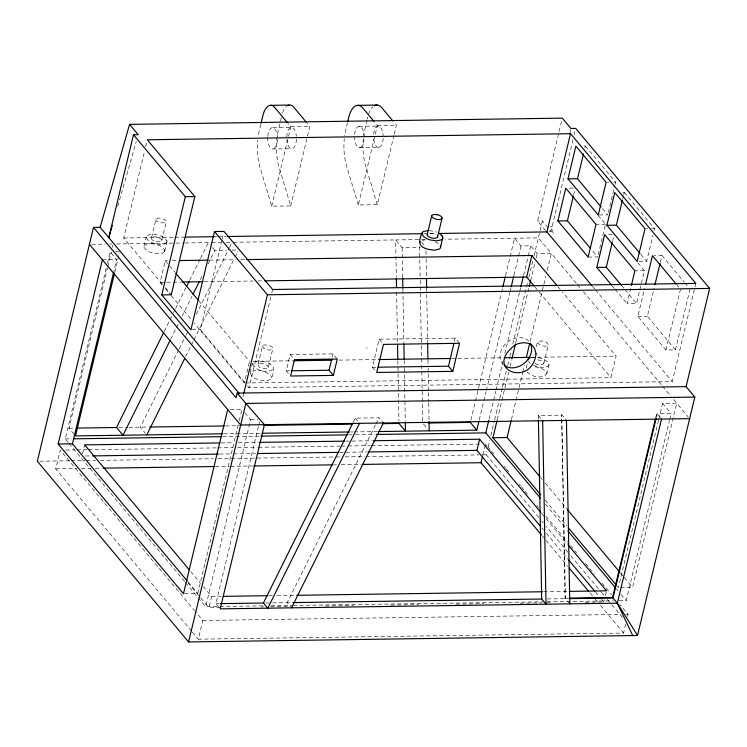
<?xml version="1.0" encoding="UTF-8"?>
<svg xmlns="http://www.w3.org/2000/svg" width="747" height="747" viewBox="0 0 747 747"><rect width="100%" height="100%" fill="white"/><g stroke="black" fill="none" stroke-linecap="round" stroke-linejoin="round"><path stroke-width="0.56" stroke-dasharray="3.73 2.8" d="M534.992 363.275C536.916 365.348 546.3 365.918 542.78 361.632A5.341 2.325 13.5 0 0 540.996 360.605L537.205 359.709M543.835 363.509L548.326 344.797L547.271 342.92A5.341 2.325 13.5 0 0 545.487 341.902C539.838 339.717 536.029 341.052 536.421 348.569M151.408 238.181L151.492 238.9A5.369 2.334 13.5 0 0 154.237 241.066A5.248 2.278 13.5 0 0 155.703 241.57L161.072 241.496A5.248 2.278 13.5 0 0 161.8 240.637L166.32 221.579A5.388 2.344 13.5 0 0 165.255 220.057C162.743 218.441 158.112 216.789 155.899 219.469L151.408 238.181C153.621 235.492 158.252 237.144 160.764 238.76A5.388 2.344 13.5 0 1 161.828 240.282L161.8 240.637M155.899 219.469L155.983 220.188A5.369 2.334 13.5 0 0 158.728 222.363A5.248 2.278 13.5 0 0 160.194 222.867L165.563 222.793A5.248 2.278 13.5 0 0 166.292 221.924M257.958 364.956L258.994 366.833A5.294 2.306 13.5 0 0 260.778 367.851L262.262 368.364A5.518 2.4 13.5 0 0 264.578 368.757L267.165 368.486A5.36 2.334 13.5 0 0 268.22 367.748L272.832 348.718L272.216 347.224L270.022 345.824A5.36 2.334 13.5 0 0 267.753 345.114L264.793 344.937A5.518 2.4 13.5 0 0 263.177 345.385L262.449 346.253L257.958 364.956L258.686 364.097A5.518 2.4 13.5 0 1 260.301 363.649L263.271 363.836M262.449 346.253L263.486 348.121A5.294 2.306 13.5 0 0 265.269 349.148L266.754 349.652A5.518 2.4 13.5 0 0 269.069 350.044L271.656 349.783A5.36 2.334 13.5 0 0 272.711 349.036L272.832 348.718M268.341 367.421L267.725 365.927L265.53 364.527A5.36 2.334 13.5 0 0 263.261 363.817M537.924 342.331L537.896 342.686A5.406 2.353 13.5 0 0 538.54 343.825C541.015 345.814 545.936 347.523 548.326 344.797M250.497 373.08C251.132 378.215 257.827 379.588 262.076 380.494C271.245 382.165 273.402 377.104 273.533 367.655A10.458 4.557 13.5 0 0 272.655 366.058C269.639 362.874 265.129 361.623 260.908 361.109C252.803 359.783 250.815 365.152 250.497 373.08C255.39 367.571 265.587 371.035 270.414 375.414A10.458 4.557 13.5 0 1 271.282 377.011L271.301 378.001M252.747 363.724C254.867 370.942 268.472 374.256 273.551 368.654M526.878 371.763C540.286 384.49 559.802 370.316 533.087 366.478M546.776 374.088L549.026 364.732L548.531 362.678L543.788 359.13L536.383 357.197M191.596 631.159L55.717 468.836L60.218 450.133L194.584 610.663M68.266 442.504L65.278 438.937L106.363 267.743M107.456 263.205L110.173 251.87L116.663 259.611L113.946 270.909M74.028 434.203L68.985 428.18L107.512 267.725M107.783 266.595L111.312 251.907M112.395 247.378L112.937 245.119M114.805 272.076L119.417 252.869M162.351 284.14L123.731 238.004L144.601 151.071M145.684 146.561L146.496 143.172M82.553 453.821L84.691 444.885M143.966 246.295L146.207 236.939M164.76 251.225L167.001 241.869M162.342 285.027L160.11 282.357L165.292 260.759L167.617 260.731M244.549 382.343L200.429 329.632L221.85 240.394M222.12 239.273L223.465 233.662M260.768 124.478L259.172 131.136A35.828 16.322 89.2 0 0 258.21 135.982M281.386 117.55L278.192 130.865A35.828 16.322 89.2 0 0 279.126 167.421L290.742 205.939L271.721 206.209L260.105 167.701A35.828 16.322 89.2 0 1 257.687 140.062M271.721 206.209L290.816 126.71L287.884 123.208M249.274 362.482L244.344 382.987L194.397 323.32M184.584 593.706L197.75 593.51L238.172 425.136M239.255 420.617L241.972 409.319L228.806 409.505M290.742 205.939L309.837 126.43L306.905 122.928M695.821 283.402L672.244 381.614L249.04 387.712L271.534 294.01M271.805 292.88L272.618 289.491M262.776 605.873L205.696 606.695L250.609 419.646L243.41 411.037M625.706 624.259L623.596 633.064L198.31 639.189L202.801 620.468L195.331 611.55M220.58 607.516L208.936 607.684L211.616 596.517L203.399 586.703M218.778 607.134L215.892 603.697L258.49 426.285M258.761 425.155L259.582 421.766M288.407 373.444L286.25 370.857L290.172 354.489L332.975 353.873L337.289 359.036M347.523 122.536L345.758 129.894A35.828 16.322 89.2 0 0 344.656 135.739M367.048 120.164L364.779 129.623A35.828 16.322 89.2 0 0 363.677 135.468M367.3 119.118L367.804 117.008M394.005 135.263L377.338 204.697L358.317 204.967L377.403 125.459L374.546 122.041M332.191 357.15L332.975 353.873M394.276 134.152L396.424 125.188L394.257 122.601M374.574 369.868L372.408 367.291L379.149 339.231L455.222 338.13L459.545 343.293M454.409 341.5L455.222 338.13M470.853 420.15L475.195 402.073M475.465 400.943L501.246 293.59M501.517 292.46L502.6 287.94M505.579 275.512L514.534 238.218L521.014 245.959L530.706 245.819L537.158 253.56L551.323 253.354L576.703 283.683M479.238 419.982L483.58 401.905M483.851 400.775L486.017 391.736M486.288 390.606L509.893 292.292M510.164 291.162L510.976 287.772M513.964 275.344L518.306 257.257M518.577 256.128L521.014 245.959M489.061 419.272L495.868 390.933M496.139 389.794L503.217 360.325M504.851 353.518L519.548 292.301M519.819 291.162L520.631 287.763M523.628 275.298L527.98 257.155M528.25 256.025L530.706 245.819M545.534 230.496L537.616 221.037L562.043 119.277M482.851 455.016L485.233 445.109M538.811 517.559L486.232 454.802L487.044 451.412M488.127 446.893L489.752 440.114M490.835 435.594L494.365 420.906M494.635 419.777L499.519 399.44M499.79 398.31L502.236 388.141M502.507 387.011L506.298 371.194M507.661 365.544L509.557 357.636M509.827 356.506L511.452 349.727M512.816 344.078L527.737 281.936M528.82 277.417L533.703 257.08M533.974 255.95L542.378 220.944L537.616 221.037M497.278 419.674L501.611 401.597M501.891 400.467L508.67 372.221M510.024 366.562L511.658 359.783M515.729 342.836L529.016 287.464M530.65 280.685L534.992 262.608M536.075 258.088L537.158 253.56M569.868 132.985L570.68 129.595M572.986 139.689L551.006 231.271L553.182 233.848L552.117 226.612L550.222 226.64M574.069 135.17L575.153 130.66M511.434 419.469L515.775 401.391M516.046 400.261L522.555 373.145M522.825 372.015L524.459 365.227M530.155 341.5L545.889 275.96M547.252 270.311L551.323 253.354L538.316 237.873L444.951 239.217M526.233 368.122L527.737 361.884M573.649 194.846L575.274 188.076M584.836 148.242L585.377 145.982L583.482 146.01M598.198 254.69L605.518 224.212L598.142 215.397M608.31 212.596L614.809 185.508M615.08 184.378L615.621 182.119L585.377 145.982M612.531 241.309L614.165 234.53M622.643 199.216L623.456 195.826M623.726 194.696L624.268 192.446L621.42 192.483M637.77 262.739L644.409 270.666L636.547 303.403L627.041 303.543L631.103 286.615M245.511 382.978L610.906 377.711L616.088 356.123L562.416 292.002M639.049 261.422L646.65 261.319L652.887 235.352M653.97 230.832L654.512 228.582L624.268 192.446M690.032 289.07L675.437 349.867L665.932 350.007L637.845 316.448L644.596 288.305M675.437 349.867L647.35 316.317L654.111 288.165M660.329 262.272L661.945 255.511L654.344 255.623M585.209 602.269L603.847 601.998L604.379 599.766M605.453 595.303L606.256 591.951M665.932 350.007L680.526 289.21L676.829 284.794M655.689 417.778L656.772 413.259L661.553 418.964M656.408 417.181L657.22 413.791L671.142 413.595L669.779 419.263M658.499 420.337L618.385 587.581L616.891 585.797M658.77 419.207L662.57 403.389L676.726 403.184L688.22 416.947M619.235 600.747L626.219 600.644L669.508 420.393M620.561 587.553L632.541 587.375L676.726 403.184L671.506 396.937M627.555 616.555L628.078 614.351L619.87 604.547M242.934 396.704L243.634 393.93M117.746 206.312L136.299 141.407M549.026 364.732C545.665 369.522 538.073 367.104 533.479 365.414M164.237 331.407L173.052 313.647M173.575 312.601L175.125 309.473M175.648 308.427L186.022 287.539M189.645 280.228L200.019 259.34M200.532 258.294L208.31 242.626L209.758 244.344M170.718 339.147L175.909 328.708M176.423 327.662L178.496 323.479M182.128 316.168L191.979 296.326M200.28 279.611L202.867 274.392M208.058 263.943L214.791 250.366L226.686 250.198M178.682 349.867L140.315 427.153L145.357 433.176M179.205 348.821L185.424 336.29M185.938 335.244L188.533 330.015M196.312 314.356L228.974 248.546M229.497 247.509L231.57 243.326M185.686 356.562L190.868 346.122M191.381 345.077L193.464 340.893M193.977 339.848L234.418 258.378M234.941 257.341L238.05 251.067M353.154 422.307L355.227 418.133L379 417.797L383.323 422.961M375.414 425.015L287.221 602.67L291.545 607.834M375.928 423.988L379 417.797M166.842 242.327L164.424 244.064A11.261 4.902 13.5 0 1 161.894 244.521L156.683 244.176L151.454 242.551A10.383 4.519 13.5 0 1 148.896 241.132L146.225 237.938A10.383 4.519 13.5 0 1 146.375 236.482L149.559 234.539A10.458 4.557 13.5 0 1 152.285 234.25L156.525 234.633L161.763 236.257A10.383 4.519 13.5 0 1 164.312 237.677L166.992 240.87M164.592 251.683L162.183 253.42A11.261 4.902 13.5 0 1 159.643 253.877L154.442 253.532L149.204 251.907A10.383 4.519 13.5 0 1 146.655 250.488L143.975 247.294A10.383 4.519 13.5 0 1 144.124 245.838L147.308 243.886A10.458 4.557 13.5 0 1 150.044 243.597L154.284 243.98L159.513 245.614A10.383 4.519 13.5 0 1 162.071 247.033L164.742 250.226M422.288 240.385L424.81 239.927M531.584 357.402L534.31 357.113M429.516 233.157L432.476 233.344A5.229 2.278 13.5 0 1 434.726 234.035A5.341 2.325 13.5 0 1 435.987 234.689M573.369 188.104L568.616 188.179M605.518 224.212L596.003 224.352M549.11 231.299L551.006 231.271L542.378 220.944M612.26 234.567L606.555 234.651M644.409 270.666L634.894 270.816M233.251 242.261L395.658 239.927L402.138 247.677L420.253 247.416M250.609 419.646L258.004 419.534M538.41 418.992L538.344 415.5L562.117 415.164L566.441 420.328M222.718 436.668L259.965 436.136M348.438 434.857L354.255 434.773M355.423 434.754L375.209 434.474M76.857 449.899L87.343 449.75M88.501 449.731L216.565 447.883M217.732 447.864L232.859 447.649M237.518 447.584L257.313 447.294M258.471 447.285L339.969 446.108M341.136 446.09L346.953 446.006M348.121 445.987L370.241 445.67M371.399 445.651L482.002 444.063M290.816 126.71L309.837 126.43M377.403 125.459L396.424 125.188M359.13 126.308L378.15 126.038M272.944 127.718L291.965 127.438M267.725 137.28A10.682 4.865 89.2 0 0 272.216 148.98L291.237 148.7M359.559 147.673L378.58 147.402A10.682 4.865 89.2 0 0 383.23 136.505M607.068 182.24L608.973 182.212M613.726 182.147L615.621 182.119M599.206 214.977L607.769 214.856L601.867 207.806M645.959 228.703L647.864 228.675M651.664 228.619L654.512 228.582M123.731 238.004L173.715 237.285M174.882 237.266L184.182 237.135M214.408 236.696L216.733 236.659M217.9 236.65L226.033 236.528M423.698 233.69L436.481 233.503M91.694 244.297L105.28 244.11M109.818 244.045L112.078 244.008M116.691 243.942L174.677 243.111M175.844 243.092L183.958 242.971M185.116 242.962L210.579 242.588M211.709 242.579L220.767 242.448M226.425 242.364L232.093 242.28M425.23 239.507L395.658 239.927L396.33 277.09M232.084 250.114L238.573 250.03M115.468 251.795L119.688 251.739M102.395 259.816L116.663 259.611M172.277 260.666L176.927 260.6M209.515 260.124L236.276 259.741M240.926 259.676L245.586 259.611M588.15 257.08L597.656 256.949L591.755 249.9M160.11 282.357L181.054 282.049M204.333 281.712L253.205 281.012M257.855 280.947L262.514 280.881M637.845 316.448L647.35 316.317M191.886 329.754L200.429 329.632M253.018 361.352L292.581 360.782M339.129 360.11L378.701 359.54M452.01 358.485L456.669 358.42M457.827 358.401L503.207 357.748M531.136 357.346L616.088 356.123M372.408 367.291L375.872 367.244M286.25 370.857L290.872 370.792M68.985 428.18L74.784 428.096M118.801 427.461L127.858 427.331M128.988 427.321L148.466 427.041M225.37 425.93L239.357 425.734M223.698 433.792L260.983 433.26M350.698 431.962L353.032 431.934M354.199 431.915L377.506 431.579M65.278 438.937L71.861 438.844M220.991 442.924L233.802 442.738M238.461 442.672L258.266 442.392M345.637 441.132L372.426 440.749M65.764 450.058L74.644 449.927M85.503 455.997L91.33 455.922M219.478 454.073L232.289 453.887M233.456 453.877L255.586 453.55M339.465 452.346L367.421 451.944M39.684 461.226L69.985 460.796M71.152 460.778L85.139 460.572M86.307 460.554L95.635 460.423M100.294 460.357L213.371 458.733M218.031 458.658L334.6 456.987M335.767 456.968L340.427 456.903M345.086 456.837L364.909 456.548M366.067 456.529L479.144 454.904M482.497 454.858L486.232 454.802M55.717 468.836L76.689 468.537M81.348 468.462L90.676 468.332M95.336 468.266L102.33 468.164M215.341 466.539L229.329 466.333M230.496 466.324L252.626 465.997M334.189 464.83L336.523 464.793M341.183 464.727L360.988 464.447M211.616 596.517L220.935 596.386M268.696 595.695L272.188 595.648M276.848 595.583L295.495 595.312M543.62 591.745L568.084 591.391M569.793 603.856L565.46 598.692L561.669 414.632L565.021 598.16L568.458 598.114M215.892 603.697L219.291 603.641M265.717 602.978L271.376 602.894M272.506 602.885L291.75 602.605M547.346 598.945L568.943 598.636M270.928 605.752L291.9 605.453M293.067 605.434L542.35 601.849M547.009 601.783L613.408 600.831M261.357 606.928L263.691 606.9M270.675 606.797L288.146 606.545M325.431 606.004L353.387 605.602M390.662 605.07L418.619 604.668M455.894 604.127L483.86 603.725M519.968 603.212L542.107 602.894M546.767 602.82L550.259 602.773M202.801 620.468L621.093 614.454M625.753 614.389L628.078 614.351M366.245 348.046L367.272 348.083M429.049 230.543L434.446 231.439A10.99 4.781 13.5 0 1 436.528 232.14M435.258 241.907L437.032 242.822A10.318 4.491 13.5 0 1 439.115 244.381M530.23 363.481L528.428 361.333M503.469 364.816C495.793 357.15 502.059 344.367 510.453 340.081A17.891 13.894 -39.9 0 1 514.281 338.382L519.492 337.485L524.31 338.242A17.891 13.894 -39.9 0 1 527.354 339.838L528.997 341.36M565.021 598.16L565.46 598.692M661.945 255.511L684.121 282.002M684.859 282.889L688.557 287.306M640.749 254.269L646.65 261.319M621.429 285.335L624.305 288.781M625.024 289.64L636.547 303.403M612.288 285.914L614.501 288.557M615.239 289.444L627.041 303.543M592.427 286.269L594.668 288.94M595.415 289.836L672.244 381.614M577.45 284.57L580.428 288.137M583.416 291.703L661.795 385.349M662.542 386.236L670.759 396.05M662.57 403.389L671.142 413.595M557.944 286.661L561.669 291.115M534.871 286.876L538.596 291.33M539.343 292.217L610.906 377.711M421.597 242.168L425.192 246.473M538.344 415.5L542.667 420.673M540.697 477.688L542.191 479.471M545.179 483.038L566.833 508.894M620.598 573.108L623.586 576.675M624.333 577.571L632.541 587.375M545.207 500.182L566.861 526.047M545.553 504.272L566.469 529.259M616.508 589.047L618.002 590.83M620.99 594.397L626.219 600.644M485.494 444.007L486.988 445.791M487.735 446.687L490.723 450.254M491.47 451.141L494.449 454.708M504.16 466.305L505.654 468.089M506.401 468.985L509.379 472.552M519.09 484.14L520.584 485.923M521.331 486.82L524.31 490.387M525.057 491.274L528.045 494.841M537 505.551L538.494 507.334M545.964 516.252L567.608 542.117M570.596 545.683L576.572 552.817M585.527 563.518L594.491 574.219M601.951 583.136L611.653 594.733M541.566 513.236L545.301 517.699M546.048 518.586L567.701 544.451M567.888 552.257L546.272 526.458M570.867 555.815L600.635 591.381M601.372 592.268L604.351 595.826M607.33 599.383L611.055 603.828M611.793 604.715L622.961 618.049M541.79 521.117L543.284 522.891M541.874 527.97L543.368 529.754M546.356 533.321L568.009 559.186M595.63 592.194L600.859 598.431M601.606 599.327L603.847 601.998M379.149 339.231L383.472 344.395M542.219 535.851L545.207 539.418M545.954 540.314L567.608 566.179M589.999 592.931L594.481 598.282M595.228 599.178L597.469 601.849M600.448 605.415L623.596 633.064M423.484 423.951L427.798 429.114M212.634 247.789L214.791 250.366M355.227 418.133L359.55 423.306M290.172 354.489L294.495 359.652M165.292 260.759L174.985 272.338M198.833 300.836L249.526 361.399M165.32 287.688L171.259 294.785M247.546 385.919L249.04 387.712M165.33 288.585L170.549 294.822M171.287 295.709L191.419 319.753M190.709 571.539L200.42 583.136M188.048 581.932L197.75 593.51M188.029 582.707L199.972 596.984M200.719 597.871L208.936 607.684M69.013 443.401L184.78 581.708M185.527 582.604L205.696 606.695M192.343 632.055L198.31 639.189M377.338 204.697L365.722 166.179A35.828 16.322 89.2 0 1 363.303 138.54M358.317 204.967L346.701 166.45A35.828 16.322 89.2 0 1 344.283 138.811M425.977 250.815L426.107 257.78M426.126 258.948L426.462 277.529M426.649 287.978L427.639 342.565M427.956 359.989L428.087 366.954M428.106 368.122L428.19 372.762M428.208 373.93L428.526 391.344M428.545 392.511L428.713 401.802M428.741 402.96L429.077 421.541M419.562 246.557L420.15 279.079M420.169 280.237L422.765 423.091M402.138 247.677L402.689 277.875M402.894 289.481L403.866 342.91M404.183 360.334L404.304 367.3M404.332 368.458L405.276 420.729M396.601 292.189L397.507 342.135M397.852 360.717L398.945 421.112M164.639 250.105A10.383 4.519 13.5 0 1 164.489 251.552M166.88 240.749A10.383 4.519 13.5 0 1 166.73 242.205M364.097 139.558A10.682 4.865 89.2 0 1 358.924 147.607A10.682 4.865 89.2 0 1 354.48 137.196M354.592 134.423A10.682 4.865 89.2 0 1 359.765 126.374A10.682 4.865 89.2 0 1 364.209 136.785M277.436 139.418A10.682 4.865 89.2 0 1 272.216 148.98M267.771 136.356A10.682 4.865 89.2 0 1 272.524 127.662A10.682 4.865 89.2 0 1 277.361 136.626M282.599 112.946A19.945 9.085 89.2 0 1 286.624 106.251M296.456 139.138A10.682 4.865 89.2 0 1 291.872 148.756A10.682 4.865 89.2 0 1 286.811 139.792M286.745 137A10.682 4.865 89.2 0 1 291.33 127.392A10.682 4.865 89.2 0 1 296.382 136.356M378.58 147.402A10.682 4.865 89.2 0 1 373.5 136.925M373.612 134.152A10.682 4.865 89.2 0 1 378.58 126.056A10.682 4.865 89.2 0 1 383.192 135.58M368.56 114.347A23.157 10.551 89.2 0 1 372.996 106.718"/><path stroke-width="1.12" d="M436.967 214.632L433.372 214.538L431.775 215.435L427.135 234.819A5.388 2.344 13.5 0 0 428.19 236.332A5.294 2.306 13.5 0 0 429.983 237.359C432.233 238.134 435.921 239.273 437.555 236.93L442.047 218.217A5.724 2.493 13.5 0 0 441.748 217.116A4.958 2.157 13.5 0 0 441.001 216.35A5.341 2.325 13.5 0 0 439.217 215.323A5.294 2.306 13.5 0 0 436.883 214.65M431.645 215.762L431.626 216.107A5.388 2.344 13.5 0 0 432.681 217.629A5.294 2.306 13.5 0 0 434.474 218.647C436.724 219.422 440.413 220.561 442.047 218.217M428.031 230.534L423.269 231.598A10.99 4.781 13.5 0 0 422.12 232.775C419.422 238.872 417.424 245.838 424.959 248.2A10.99 4.781 13.5 0 0 428.012 249.311L434.427 250.217L439.199 249.143A10.99 4.781 13.5 0 0 440.347 247.976L442.794 237.677M421.962 233.232L423.344 236.369L427.2 238.844A10.99 4.781 13.5 0 0 430.253 239.955L436.678 240.861L441.44 239.796A10.99 4.781 13.5 0 0 442.588 238.62L442.747 238.162M440.506 247.509L440.553 247.024A10.318 4.491 13.5 0 0 440.31 245.987M89.435 244.334L37.35 461.263L188.589 641.944L637.518 635.492L694.831 397.087L686.091 386.647L237.21 393.099L236.043 397.731L93.487 227.415L89.435 244.334L240.674 425.015L689.649 418.675M227.704 409.524L183.482 593.716L58.173 444.007L102.395 259.816M239.152 393.389L100.145 227.321L129.576 124.366L138.223 134.693L133.48 134.759L108.791 237.649L112.311 225.342M187.301 581.035L72.44 443.802L113.675 272.039M114.534 273.206L75.466 435.921L222.531 433.811M161.754 294.934L171.259 294.785L194.836 196.573L147.308 139.782L570.512 133.694L695.821 283.402L272.618 289.491L224.007 231.421L214.501 231.551L190.933 329.772L161.754 294.934L185.331 196.713L133.48 134.759M261.03 123.367L262.897 115.598A19.945 9.085 89.2 0 1 273.953 106.578L287.147 122.331M243.867 393.006L267.426 294.794L214.501 231.551M237.21 393.099L245.856 403.427L188.589 641.944M347.775 121.49L348.784 117.288A23.157 10.551 89.2 0 1 362.398 107.521L373.836 121.191M333.367 375.405L290.564 376.021L294.495 359.652L337.289 359.036L333.367 375.405L329.044 370.241L331.659 359.335M452.803 371.362L376.731 372.454L383.472 344.395L459.545 343.293L452.803 371.362L448.48 366.198L453.868 343.741M502.871 286.811L505.308 276.642M378.664 431.561L476.791 430.151L478.967 421.112M511.247 286.643L513.693 276.474M540.38 526.187L476.922 450.366L479.602 439.208L373.593 440.73M540.324 498.025L485.793 432.877L488.79 420.412M520.902 286.633L523.358 276.427M541.472 534.964L481.003 462.72L482.59 456.118M534.124 285.989L526.672 277.081L531.855 255.493L246.753 259.592M540.725 494.831L492.936 437.761L496.998 420.804M511.928 358.653L515.449 343.965M529.287 286.334L530.65 280.685M591.68 285.382L546.925 231.915L570.512 133.694M557.906 220.944L565.759 188.216L596.003 224.352L588.15 257.08L557.906 220.944L567.412 220.813L590.279 248.135M568.009 178.86L575.872 146.123L606.116 182.259L598.254 214.996L568.009 178.86L577.515 178.72L601.13 206.919M539.95 476.791L507.092 437.555L511.163 420.598M526.355 357.318L529.614 343.76M567.412 220.813L573.379 195.975M577.515 178.72L583.482 153.882M611.55 285.037L596.788 267.407L604.65 234.679L634.894 270.816L631.374 285.485M606.9 225.314L614.753 192.577L645.006 228.713L637.144 261.45L606.9 225.314L616.406 225.183L640.011 253.382M621.429 285.335L606.303 267.267L612.26 242.439M616.406 225.183L622.372 200.345M645.679 283.795L652.439 255.651L676.091 283.907M654.923 284.784L660.059 263.392M637.518 635.492L617.349 603.174L612.568 597.479L655.418 418.908M656.137 418.311L613.016 598.011L570.101 598.618M632.709 635.557L617.349 603.174L661.553 418.964M686.091 386.647L709.65 288.426L575.694 128.4L570.951 128.465L562.314 118.138L129.576 124.366M419.711 242.588L419.87 242.121A10.99 4.781 13.5 0 1 420.15 241.701M427.153 234.465L427.527 233.848M77.1 428.068L116.541 427.499L163.724 332.452M186.535 286.493L189.131 281.274M170.204 340.193L123.022 435.24L116.541 427.499M193.015 294.234L199.244 281.703M146.795 434.903L184.649 358.653M220.43 603.632L263.448 603.016L352.64 423.344M359.55 423.306L267.771 608.179L263.448 603.016M245.95 403.539L264.447 424.669L220.216 608.861L291.545 607.834L383.323 422.961M529.539 358.177L530.137 357.869M221.56 436.687L74.056 438.806M261.133 436.117L347.271 434.875M376.376 434.455L485.793 432.877M492.936 437.761L507.092 437.555M291.545 607.834L617.349 603.174M270.115 105.346L289.136 105.066M358.187 105.327L377.207 105.056M185.331 196.713L194.836 196.573M93.487 227.415L100.145 227.321M185.349 237.116L214.408 236.696M227.2 236.51L422.531 233.699M438.806 233.466L546.925 231.915M179.252 260.563L208.348 260.143M596.788 267.407L606.303 267.267M182.221 282.03L203.165 281.731M264.84 280.844L526.672 277.081M267.426 294.794L709.65 288.426M293.748 360.764L332.154 360.213M378.701 359.54L450.843 358.504M504.374 357.738L529.978 357.365M378.169 367.207L448.48 366.198M292.03 370.773L329.044 370.241M245.856 403.427L694.831 397.087M149.633 427.023L224.203 425.949M263.822 425.379L352.379 424.109M382.669 423.67L398.982 423.437L405.462 431.178L405.294 421.887M428.563 423.007L470.311 422.41L476.791 430.151M262.15 433.241L349.54 431.981M58.173 444.007L72.44 443.802M219.823 442.943L84.691 444.885L189.215 569.756M259.433 442.373L344.47 441.15M92.497 455.903L218.311 454.092M257.911 453.522L338.298 452.365M368.579 451.926L476.922 450.366M103.488 468.145L214.184 466.558M253.793 465.988L333.022 464.849M362.155 464.429L481.003 462.72M223.269 596.349L267.529 595.714M296.652 595.294L542.453 591.755M569.242 591.372L606.527 590.84L568.448 545.347M569.597 598.095L612.568 597.479M292.889 602.586L541.687 599.029L546.01 604.202L542.667 420.673M438.433 232.999L439.273 233.475A10.318 4.491 13.5 0 1 441.356 235.025L442.252 236.099M504.337 365.535C517.326 374.098 537.028 357.309 530.286 343.172M531.855 255.493L557.197 285.774M392.81 120.874L382.697 108.782A23.157 10.551 89.2 0 0 374.35 105.738M306.167 122.06L292.973 106.298A19.945 9.085 89.2 0 0 287.866 105.458M567.58 509.79L619.851 572.221M568.355 527.83L616.144 584.91M567.963 531.042L615.014 587.254M479.602 439.208L540.819 512.349M568.756 560.082L594.883 591.297M569.093 567.963L588.505 591.148M175.732 273.234L198.095 299.949M566.441 420.328L569.793 603.856M538.428 420.15L541.687 599.029M426.481 278.687L426.649 287.978M427.657 343.732L427.938 358.831M429.077 421.541L429.245 430.832M402.689 277.875L402.876 288.323M403.884 344.068L404.164 359.167M396.349 278.257L396.517 287.548M397.553 344.46L397.824 359.559M442.177 235.996A10.318 4.491 13.5 0 1 442.71 237.574M437.462 236.201A5.724 2.493 13.5 0 1 437.555 236.93M528.232 359.811A10.383 4.519 13.5 0 1 528.4 359.354M536.047 353.901C531.789 388.029 482.637 370.017 514.776 345.245A17.891 13.894 -39.9 0 1 518.605 343.545L523.815 342.649L528.633 343.405A17.891 13.894 -39.9 0 1 531.677 345.002L534.609 348.326L536.047 353.901"/></g></svg>
